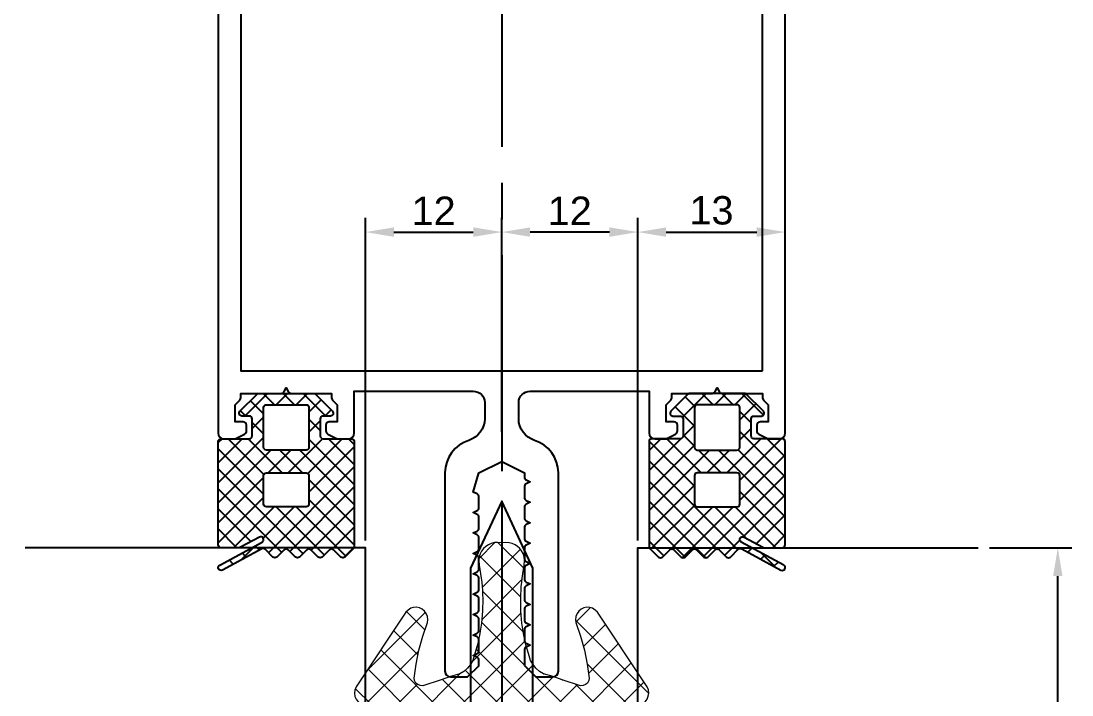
# Model space of a CAD drawing. Header units: millimetres. Extents: x 1744 to 18744, y -2272 to 2782.
# Drawn here: x 6519.3 to 6612, y 2338.8 to 2398.2 of the extents above; entities that cross this region are included whole.
import ezdxf

# ---------------------------------------------------------------- set-up
doc = ezdxf.new("R2010")
doc.units = ezdxf.units.MM
doc.linetypes.add('CENTER2', pattern=[28.574999999999992, 19.05, -3.174999999999998, 3.174999999999998, -3.174999999999998])
doc.linetypes.add('HIDDEN', pattern=[0.375, 0.25, -0.125])
for name, color, linetype, lineweight in [('2', 3, 'HIDDEN', 13), ('Уплотнители', 1, 'Continuous', 20), ('Штриховка', 1, 'Continuous', 5)]:
    doc.layers.add(name, color=color, linetype=linetype, lineweight=lineweight)
doc.layers.add('Steklopaket 50mm', color=100, linetype='Continuous')
doc.styles.get("Standard").update_dxf_attribs({"font": 'arial.ttf'})
doc.dimstyles.new('ISO-25', dxfattribs={"dimtxt": 2.5, "dimasz": 2.5, "dimexe": 1.25, "dimexo": 0.625, "dimtad": 1, "dimtxsty": 'Standard', "dimcen": 2.5, "dimadec": 0, "dimazin": 0, "dimtfac": 1, "dimtmove": 0, "dimatfit": 3, "dimfxl": 1, "dimarcsym": 0})

# ---------------------------------------------------------------- blocks, each defined once
blk = doc.blocks.new('КП45372')
at = {"color": 146, "true_color": 0x105689}
blk.add_lwpolyline([(-25, 147), (-25, 21.49999999999912, 0.4142135623729827), (-24.5, 20.99999999999912), (-23.57082039324996, 20.99999999999822, 0.1164338214658029), (-23.43665631459953, 21.03167184269844), (-22.66583592135066, 21.41708203932288, 0.2840790438402298), (-22.5, 21.68541019662283), (-22.5, 22.19999999999803, 0.4142135623732223), (-22.79999999999927, 22.49999999999821), (-23.5, 22.49999999999821), (-23.5, 23.99999999999821), (-23.08786796564527, 24.41213203435385, 0.1989123673795694), (-23, 24.62426406870966), (-23, 25.00000000000003), (-19.43541019662734, 25.00000000000003, 0.2840790438404208), (-19.16708203932649, 25.16583592134978), (-19.00000000000182, 25.50000000000003), (-18.83291796067715, 25.16583592134978, 0.2840790438404208), (-18.56458980337811, 24.99999999999912), (-15.00000000000182, 24.99999999999912), (-15, 24.62426406871057, 0.1989123673792317), (-14.91213203435654, 24.41213203435476), (-14.5, 23.9999999999973), (-14.5, 22.49999999999821), (-15.20000000000073, 22.49999999999821, 0.4142135623734946), (-15.5, 22.19999999999803), (-15.5, 21.68541019662283, 0.2840790438401885), (-15.33416407864933, 21.41708203932288), (-14.56334368540047, 21.03167184269844, 0.1164338214657406), (-14.42917960675004, 20.99999999999822), (-13.5, 20.99999999999822, 0.4142135623731739), (-13, 21.49999999999821), (-13, 25.19999999999985), (-2.5, 25.19999999999985, -0.4142135623730922), (-1.5, 24.19999999999986), (-1.5, 22.76969600708529, -0.3275382217185686), (-2.899999999999636, 20.861817604251, 0.3275382217185526), (-5, 18.00000000000094), (-5, 0.5000000000000285, 0.4142135623730951), (-4.5, 2.84e-14), (-3.124264068712363, 2.84e-14, 0.1989123673796377), (-2.912132034356545, 0.0878679656443922), (-2.087867965645273, 0.9121320343556648, 0.1989123673796765), (-2, 1.124264068711479), (-2, 1.464589803375045, 0.2840790438404128), (-2.165835921350661, 1.732917960674995), (-2.5, 1.899999999999664), (-2.165835921350661, 2.067082039325242, 0.2840790438404123), (-2, 2.335410196625189), (-2, 3.264589803375228, 0.2840790438404123), (-2.165835921350661, 3.532917960675177), (-2.5, 3.699999999999846), (-2.165835921350661, 3.867082039324511, 0.2840790438404123), (-2, 4.135410196625372), (-2, 5.064589803375412, 0.2840790438404123), (-2.165835921350661, 5.33291796067445), (-2.5, 5.500000000000028), (-2.165835921350661, 5.667082039324697, 0.2840790438404123), (-2, 5.935410196624642), (-2, 6.864589803374682, 0.2840790438404123), (-2.165835921350661, 7.132917960674633), (-2.5, 7.300000000000207), (-2.165835921350661, 7.467082039324878, 0.2840790438404123), (-2, 7.735410196624826), (-2, 8.664589803374867, 0.2840790438404123), (-2.165835921350661, 8.932917960674814), (-2.5, 9.099999999999483), (-2.165835921350661, 9.26708203932506, 0.2840790438404123), (-2, 9.535410196625007), (-2, 10.46458980337505, 0.2840790438404123), (-2.165835921350661, 10.73291796067499), (-2.5, 10.89999999999966), (-2.165835921350661, 11.06708203932524, 0.2840790438404123), (-2, 11.33541019662428), (-2, 12.26458980337432, 0.2840790438404123), (-2.165835921350661, 12.53291796067518), (-2.5, 12.69999999999984), (-2.165835921350661, 12.86708203932451, 0.2840790438403665), (-2, 13.13541019662446), (-2, 14.06458980337541, 0.2840790438404128), (-2.165835921350661, 14.33291796067445), (-2.5, 14.50000000000003), (-2.165835921350661, 14.66708203932468, 0.2840790438404123), (-2, 14.93541019662464), (-2, 15.86458980337468, 0.2840790438404123), (-2.165835921350661, 16.13291796067463), (-2.5, 16.30000000000021), (-2, 18.00000000000003), (0, 19.00000000000003), (2, 18.00000000000003), (2, 17.63541019662446, 0.2840790438404123), (2.165835921348838, 17.36708203932451), (2.5, 17.19999999999984), (2.165835921348838, 17.03291796067517, 0.2840790438404123), (2, 16.76458980337432), (2, 15.83541019662428, 0.2840790438404123), (2.165835921348838, 15.56708203932524), (2.5, 15.39999999999966), (2.165835921348838, 15.23291796067499, 0.2840790438404123), (2, 14.96458980337505), (2, 14.03541019662501, 0.2840790438404128), (2.165835921348838, 13.76708203932506), (2.5, 13.59999999999948), (2.165835921348838, 13.43291796067481, 0.2840790438404123), (2, 13.16458980337486), (2, 12.23541019662482, 0.2840790438404123), (2.165835921348838, 11.96708203932488), (2.5, 11.80000000000021), (2.165835921348838, 11.63291796067463, 0.2840790438404123), (2, 11.36458980337468), (2, 10.43541019662464, 0.2840790438404123), (2.165835921348838, 10.16708203932469), (2.5, 10.00000000000003), (2.165835921348838, 9.832917960674443, 0.2840790438404123), (2, 9.564589803375412), (2, 8.635410196624463, 0.2840790438404123), (2.165835921348838, 8.367082039324515), (2.5, 8.199999999999847), (2.165835921348838, 8.032917960675176, 0.2840790438404123), (2, 7.764589803374318), (2, 6.835410196624278, 0.2840790438404123), (2.165835921348838, 6.56708203932524), (2.5, 6.399999999999662), (2.165835921348838, 6.232917960674996, 0.2840790438404123), (2, 5.964589803375047), (2, 5.035410196625003, 0.2840790438404123), (2.165835921348838, 4.767082039325058), (2.5, 4.599999999999481), (2.165835921348838, 4.432917960674813, 0.2840790438404123), (2, 4.164589803374866), (2, 3.235410196624826, 0.2840790438404123), (2.165835921348838, 2.967082039324878), (2.5, 2.800000000000209), (2.165835921348838, 2.63291796067463, 0.2840790438404123), (2, 2.364589803374684), (2, 1.124264068711479, 0.1989123673796742), (2.087867965643454, 0.9121320343556648), (2.912132034354725, 0.0878679656443922, 0.1989123673796432), (3.124264068712363, 2.84e-14), (4.5, 2.84e-14, 0.4142135623730951), (5, 0.5000000000000285), (5, 18.00000000000003, 0.32753822171854), (2.899999999999636, 20.861817604251, -0.32753822171852), (1.5, 22.76969600708529), (1.5, 24.19999999999986, -0.414213562373158), (2.5, 25.19999999999985), (13, 25.19999999999803), (13.00000000000182, 21.50000000000094, 0.4142135623729784), (13.50000000000182, 21.00000000000094), (14.42917960675004, 21.00000000000094, 0.1164338214658029), (14.56334368540047, 21.03167184270026), (15.33416407865115, 21.41708203932561, 0.2840790438402298), (15.5, 21.68541019662464), (15.50000000000182, 22.19999999999985, 0.4142135623732223), (15.20000000000073, 22.50000000000003), (14.5, 22.50000000000094), (14.5, 24.00000000000094), (14.91213203435654, 24.41213203435566, 0.1989123673795694), (15, 24.62426406871148), (15, 25.00000000001185), (18.56458980337265, 25.00000000001185, 0.2840790438404208), (18.83291796067351, 25.16583592136252), (18.99999999999818, 25.50000000001185), (19.16708203932285, 25.16583592136252, 0.2840790438404208), (19.43541019662371, 25.00000000001185), (23, 25.00000000001185), (23.00000000000182, 24.6242640687124, 0.1989123673792317), (23.08786796564527, 24.41213203435657), (23.5, 23.99999999999912), (23.5, 22.50000000000003), (22.80000000000109, 22.50000000000003, 0.4142135623734946), (22.5, 22.19999999999985), (22.5, 21.68541019662464, 0.2840790438401885), (22.66583592135066, 21.4170820393247), (23.43665631459953, 21.03167184270026, 0.1164338214657406), (23.57082039324996, 21.00000000000003), (24.5, 21.00000000000003, 0.4142135623731739), (25, 21.50000000000003), (25, 147, 0.4142135623730951)], format="xyb", dxfattribs=at)
blk.add_lwpolyline([(23, 27.00000000000003), (23, 144), (19, 144), (19, 146.1999999999998), (-19, 146.1999999999998), (-19, 144), (-23, 144), (-23, 27.00000000000003)], close=True, dxfattribs=at)
blk = doc.blocks.new('ТПУ-6002')
at = {"true_color": 0xafd9aa}
h = blk.add_hatch(dxfattribs=at)
h.set_pattern_fill('ANSI37', color=9, scale=10, angle=180, style=0)
h.set_pattern_definition([(225, (359.6389022381663, 110.4285740361747), (0.8838834764831842, -0.8838834764831845), []), (315, (359.6389022381663, 110.4285740361747), (0.8838834764831845, 0.8838834764831842), [])])
edge = h.paths.add_edge_path(flags=16)
edge.add_line((1.75, -1), (-1.75, -1))
edge.add_arc((-1.75, -1.25), 0.25, 90, 180)
edge.add_line((-2, -1.25), (-2, -4.75))
edge.add_arc((-1.75, -4.75), 0.25, 180, 270)
edge.add_line((-1.75, -5), (1.75, -5))
edge.add_arc((1.75, -4.75), 0.25, 270, 360)
edge.add_line((2, -4.75), (2, -1.25))
edge.add_arc((1.75, -1.25), 0.25, 0, 90)
edge = h.paths.add_edge_path()
edge.add_line((2.369214399172048, -12.66262169793208), (4.041294033675511, -13.56974514108378))
edge.add_arc((4.160508432847682, -13.35000000000071), 0.2499999999991938, 241.5196329777039, 269.9999999999729)
edge.add_line((4.160508432847564, -13.59999999999991), (5.75, -13.59999999999991))
edge.add_arc((5.75, -13.34999999999991), 0.25, 270, 360)
edge.add_line((6, -13.34999999999991), (6, -4.25))
edge.add_arc((5.75, -4.25), 0.25, 0, 90)
edge.add_line((5.75, -4), (3.25, -4))
edge.add_arc((3.25, -3.75), 0.25, 180, 270, ccw=False)
edge.add_line((3, -3.75), (3, -2.25))
edge.add_arc((3.25, -2.25), 0.25, 90, 180, ccw=False)
edge.add_line((3.25, -2), (3.899999999999636, -2))
edge.add_arc((3.900000000000038, -1.749999999999807), 0.2500000000001927, 269.9999999999078, 405.0646371707046)
edge.add_line((4.07657715549976, -1.573023989886223), (2.57318893735646, -0.0730239898862237))
edge.add_arc((2.396611781857711, -0.2499999999987717), 0.2499999999987718, 45.06463717069482, 89.9999999998985)
edge.add_line((2.396611781858154, 0), (-2.396611781858154, 0))
edge.add_arc((-2.396611781858621, -0.250000000000971), 0.250000000000971, 89.99999999989303, 134.9353628290967)
edge.add_line((-2.573188937358279, -0.0730239898862237), (-4.07657715549976, -1.573023989886223))
edge.add_arc((-3.900000000000038, -1.749999999999807), 0.2500000000001926, 134.9353628292953, 270.0000000000922)
edge.add_line((-3.899999999999636, -2), (-3.25, -2))
edge.add_arc((-3.25, -2.25), 0.25, 0, 90, ccw=False)
edge.add_line((-3, -2.25), (-3, -3.75))
edge.add_arc((-3.25, -3.75), 0.25, -90, 0, ccw=False)
edge.add_line((-3.25, -4), (-5.75, -4))
edge.add_arc((-5.75, -4.25), 0.25, 90, 180)
edge.add_line((-6, -4.25), (-6, -13.49644660943158))
edge.add_arc((-5.749999999999843, -13.49644660943203), 0.2500000000001563, 179.9999999998957, 224.999999990101)
edge.add_line((-5.926776695327133, -13.67322330469824), (-5.17677669529621, -14.42322330498473))
edge.add_arc((-5.000000000000224, -14.24644660968877), 0.2499999999990593, 224.9999999999955, 314.999999908769)
edge.add_line((-4.823223304985731, -14.42322330526622), (-4.176776692393103, -13.77677669501463))
edge.add_arc((-3.999999997096891, -13.95355339031069), 0.2499999999992895, 45.00000009135681, 135.000000000025, ccw=False)
edge.add_line((-3.823223302082623, -13.77677669473269), (-3.176776692393103, -14.423223304982))
edge.add_arc((-2.999999997096663, -14.24644660968557), 0.2499999999997093, 224.9999999999974, 314.999999909652)
edge.add_line((-2.823223302078986, -14.42322330526076), (-2.176776692393104, -13.77677669498917))
edge.add_arc((-1.999999997097117, -13.95355339028531), 0.2499999999991859, 45.000000099514125, 134.9999999999759, ccw=False)
edge.add_line((-1.82322330210809, -13.77677669468221), (-1.176776692393104, -14.42322330474599))
edge.add_arc((-0.9999999970971206, -14.24644660945026), 0.2499999999988971, 224.999999999959, 314.9999999860395)
edge.add_line((-0.8232233018443365, -14.42322330478919), (-0.176776695296212, -13.77677669569675))
edge.add_arc((2.282e-13, -13.95355339099293), 0.2499999999995404, 44.9999998704032, 135.0000000000416, ccw=False)
edge.add_line((0.1767766956963896, -13.77677669609647), (0.8232233009784977, -14.42322330470324))
edge.add_arc((0.9999999962747093, -14.24644660940703), 0.2499999999993989, 225, 314.9999999999999)
edge.add_line((1.176776691570921, -14.42322330470324), (1.86804175026009, -13.73195824914273))
edge.add_arc((2.044818445156415, -13.90873494483852), 0.249999999999184, 61.519632977809806, 134.9999998704404, ccw=False)
edge.add_line((2.164032844328175, -13.68898980375525), (5.630785600827947, -15.56974514108378))
edge.add_arc((5.749999999999994, -15.3499999999999), 0.24999999999985, 241.5196329778177, 421.5196329778152)
edge.add_line((5.869214399172051, -15.13025485891603), (2.130785600827948, -13.10211198009983))
edge.add_arc((2.250000000000004, -12.88236683901596), 0.2499999999998499, 61.519632977818674, 241.5196329778152, ccw=False)
edge = h.paths.add_edge_path(flags=16)
edge.add_line((1.75, -7), (-1.75, -7))
edge.add_arc((-1.75, -7.25), 0.25, 90, 180)
edge.add_line((-2, -7.25), (-2, -9.75))
edge.add_arc((-1.75, -9.75), 0.25, 180, 270)
edge.add_line((-1.75, -10), (1.75, -10))
edge.add_arc((1.75, -9.75), 0.25, 270, 360)
edge.add_line((2, -9.75), (2, -7.25))
edge.add_arc((1.75, -7.25), 0.25, 0, 90)
at = {"color": 9, "true_color": 0xafd9aa}
for points in [[(2.369214399172048, -12.66262169793208), (4.041294033675511, -13.56974514108378, 0.1249127075951274), (4.160508432847564, -13.59999999999991), (5.75, -13.59999999999991, 0.4142135623730951), (6, -13.34999999999991), (6, -4.25, 0.4142135623730951), (5.75, -4), (3.25, -4, -0.4142135623730951), (3, -3.75), (3, -2.25, -0.4142135623730951), (3.25, -2), (3.899999999999636, -2, 0.6685866648355308), (4.07657715549976, -1.573023989886223), (2.57318893735646, -0.0730239898862237, 0.1986191920077108), (2.396611781858154, 0), (-2.396611781858154, 0, 0.1986191920077108), (-2.573188937358279, -0.0730239898862237), (-4.07657715549976, -1.573023989886223, 0.6685866648355308), (-3.899999999999636, -2), (-3.25, -2, -0.4142135623730951), (-3, -2.25), (-3, -3.75, -0.4142135623730951), (-3.25, -4), (-5.75, -4, 0.4142135623730951), (-6, -4.25), (-6, -13.49644660943158, 0.1989123673352296), (-5.926776695327133, -13.67322330469824), (-5.17677669529621, -14.42322330498473, 0.41421356190675), (-4.823223304985731, -14.42322330526622), (-4.176776692393103, -13.77677669501463, -0.4142135619062115), (-3.823223302082623, -13.77677669473269), (-3.176776692393103, -14.423223304982, 0.4142135619112548), (-2.823223302078986, -14.42322330526076), (-2.176776692393104, -13.77677669498917, -0.4142135618642613), (-1.82322330210809, -13.77677669468221), (-1.176776692393104, -14.42322330474599, 0.4142135623019411), (-0.8232233018443365, -14.42322330478919), (-0.176776695296212, -13.77677669569675, -0.4142135630358025), (0.1767766956963896, -13.77677669609647), (0.8232233009784977, -14.42322330470324, 0.4142135623730951), (1.176776691570921, -14.42322330470324), (1.86804175026009, -13.73195824914273, -0.3320760628224876), (2.164032844328175, -13.68898980375525), (5.630785600827947, -15.56974514108378, 0.9999999999999747), (5.869214399172051, -15.13025485891603), (2.130785600827948, -13.10211198009983, -0.9999999999999702)], [(1.75, -1), (-1.75, -1, 0.4142135623730951), (-2, -1.25), (-2, -4.75, 0.4142135623730951), (-1.75, -5), (1.75, -5, 0.4142135623730951), (2, -4.75), (2, -1.25, 0.4142135623730951)], [(1.75, -7), (-1.75, -7, 0.4142135623730951), (-2, -7.25), (-2, -9.75, 0.4142135623730951), (-1.75, -10), (1.75, -10, 0.4142135623730951), (2, -9.75), (2, -7.25, 0.4142135623730951)]]:
    blk.add_lwpolyline(points, format="xyb", close=True, dxfattribs=at)
blk = doc.blocks.new('*U271')
at = {"color": 0, "linetype": 'CENTER2', "transparency": 16777216}
blk.add_line((-1.992e-12, 89.24999999994223), (9.876e-13, -44.25000000000001), dxfattribs=at)
blk = doc.blocks.new('*D273')
at = {"color": 0, "lineweight": -2, "transparency": 16777216}
for p, q in [((6561.68956245304, 2373.692609551525), (6561.68956245304, 2380.877374458755)), ((6573.689562453037, 2352.430335288766), (6573.689562453037, 2380.877374458755)), ((6571.189562453037, 2379.627374458755), (6564.189562453041, 2379.627374458755))]:
    blk.add_line(p, q, dxfattribs=at)
at = {"color": 0, "transparency": 16777216}
for points in [[(6564.189562453041, 2380.044041125422), (6564.189562453041, 2379.210707792088), (6561.68956245304, 2379.627374458755)], [(6571.189562453037, 2380.044041125422), (6571.189562453037, 2379.210707792088), (6573.689562453037, 2379.627374458755)]]:
    blk.add_solid(points, dxfattribs=at)
at = {"layer": 'DEFPOINTS', "color": 0, "transparency": 16777216}
for p in [(6561.68956245304, 2379.627374458755), (6561.68956245304, 2373.067609551525), (6573.689562453037, 2351.805335288766)]:
    blk.add_point(p, dxfattribs=at)
at = {"color": 0, "transparency": 16777216, "insert": (6567.689562453037, 2381.507490420556), "char_height": 2.5, "attachment_point": 5}
blk.add_mtext('12', dxfattribs=at)
blk = doc.blocks.new('*D274')
at = {"color": 0, "lineweight": -2, "transparency": 16777216}
for p, q in [((6549.689562453039, 2352.430335288766), (6549.689562453039, 2380.877374458755)), ((6561.68956245304, 2362.030335288825), (6561.68956245304, 2380.877374458755)), ((6552.18956245304, 2379.627374458755), (6559.189562453038, 2379.627374458755))]:
    blk.add_line(p, q, dxfattribs=at)
at = {"color": 0, "transparency": 16777216}
for points in [[(6552.18956245304, 2380.044041125422), (6552.18956245304, 2379.210707792088), (6549.689562453039, 2379.627374458755)], [(6559.189562453038, 2380.044041125422), (6559.189562453038, 2379.210707792088), (6561.68956245304, 2379.627374458755)]]:
    blk.add_solid(points, dxfattribs=at)
at = {"layer": 'DEFPOINTS', "color": 0, "transparency": 16777216}
for p in [(6561.68956245304, 2379.627374458755), (6561.68956245304, 2361.405335288825), (6549.689562453039, 2351.805335288766)]:
    blk.add_point(p, dxfattribs=at)
at = {"color": 0, "transparency": 16777216, "insert": (6555.689562453038, 2381.507490420556), "char_height": 2.5, "attachment_point": 5}
blk.add_mtext('12', dxfattribs=at)
blk = doc.blocks.new('*D275')
at = {"color": 0, "lineweight": -2, "transparency": 16777216}
for p, q in [((6573.689562453037, 2352.430335288766), (6573.689562453037, 2380.877374458755)), ((6586.689562453037, 2369.893333804095), (6586.689562453037, 2380.877374458755)), ((6576.189562453037, 2379.627374458755), (6584.189562453037, 2379.627374458755))]:
    blk.add_line(p, q, dxfattribs=at)
at = {"color": 0, "transparency": 16777216}
for points in [[(6576.189562453037, 2380.044041125422), (6576.189562453037, 2379.210707792088), (6573.689562453037, 2379.627374458755)], [(6584.189562453037, 2380.044041125422), (6584.189562453037, 2379.210707792088), (6586.689562453037, 2379.627374458755)]]:
    blk.add_solid(points, dxfattribs=at)
at = {"layer": 'DEFPOINTS', "color": 0, "transparency": 16777216}
for p in [(6586.689562453037, 2379.627374458755), (6586.689562453037, 2369.268333804095), (6573.689562453037, 2351.805335288766)]:
    blk.add_point(p, dxfattribs=at)
at = {"color": 0, "transparency": 16777216, "insert": (6580.189562453037, 2381.52965958836), "char_height": 2.5, "attachment_point": 5}
blk.add_mtext('13', dxfattribs=at)
blk = doc.blocks.new('*D272')
at = {"color": 0, "lineweight": -2, "transparency": 16777216}
for p, q in [((6604.701630164867, 2351.805335288768), (6611.981696907058, 2351.805335288768)), ((6610.731696907059, 2304.305335288768), (6610.731696907059, 2349.305335288768)), ((6604.701630164867, 2301.805335288767), (6611.981696907058, 2301.805335288767))]:
    blk.add_line(p, q, dxfattribs=at)
at = {"color": 0, "transparency": 16777216}
for points in [[(6610.315030240392, 2349.305335288768), (6611.148363573725, 2349.305335288768), (6610.731696907059, 2351.805335288768)], [(6610.315030240392, 2304.305335288768), (6611.148363573725, 2304.305335288768), (6610.731696907059, 2301.805335288767)]]:
    blk.add_solid(points, dxfattribs=at)
at = {"layer": 'DEFPOINTS', "color": 0, "transparency": 16777216}
for p in [(6604.076630164866, 2351.805335288768), (6610.731696907059, 2351.805335288768), (6604.076630164866, 2301.805335288767)]:
    blk.add_point(p, dxfattribs=at)
at = {"color": 0, "transparency": 16777216, "insert": (6608.830264437753, 2326.805335288764), "char_height": 2.5, "attachment_point": 5, "rotation": 90}
blk.add_mtext('50', dxfattribs=at)
blk = doc.blocks.new('ВС 5.5х60 А2 DIN7981')
for p, q in [((0, 1.18234e-11), (0, -59.99999999997633)), ((-5.40000000000509, -61.68969696194199), (5.399999999994179, -61.68969696194199))]:
    blk.add_line(p, q)
for points in [[(2.749999999994543, -59.99999999997633), (2.749999999992724, -5.897394031388103), (-5.457e-12, 1.18234e-11), (-2.750000000005456, -5.897394031388103), (-2.750000000005456, -59.99999999997633)], [(-2.750000000003633, -56.67128480155316), (2.749999999994543, -51.17128480155407), (2.749999999994543, -48.879618134888), (-2.750000000003633, -54.37961813488619)]]:
    blk.add_lwpolyline(points, close=True)
blk.add_lwpolyline([(-0.3930000000054861, -63.94057696377878, -0.1618488601451376), (-5.218181818185255, -62.07539156986239, -0.2238875363520592), (-5.40000000000509, -61.68969696194199), (-5.40000000000509, -59.99999999997633), (5.399999999994179, -59.99999999997633), (5.399999999994179, -61.68969696194199, -0.2238875363520589), (5.218181818174342, -62.07539156986239, -0.1618488601451411), (0.3929999999945721, -63.94057696377878), (0.3929999999945721, -63.24028786657891), (-0.3930000000054861, -63.24028786657891)], format="xyb", close=True)
blk = doc.blocks.new('Adifoam 530.082')
at = {"layer": 'Штриховка', "lineweight": 5}
h = blk.add_hatch(dxfattribs=at)
h.set_pattern_fill('ANSI37', color=256, scale=16, style=0)
h.set_pattern_definition([(45, (-11767.11427816318, 3725.758192763536), (-1.414213562373094, 1.414213562373094), []), (135, (-11767.11427816318, 3725.758192763536), (-1.414213562373094, -1.414213562373094), [])])
h.paths.add_polyline_path([(-49.05925030256549, 9.237499111162832), (-49.25513905690241, 9.272067714916828), (-49.60338573170156, 9.402660218061557), (-49.9298669891832, 9.59854897201876), (-50.19105199528532, 9.859733978308213), (-50.40870616712709, 10.18621523540923), (-50.56106408720916, 10.53446191020839), (-50.88754534468989, 11.57920193460586), (-51.2575574368093, 12.60217654206644), (-51.45344619114621, 12.86336154759692), (-51.69286578011814, 13.08101571925135), (-51.99758162047327, 13.21160822239608), (-52.30229746082568, 13.2769044739689), (-52.62877871830824, 13.2769044739689), (-52.93349455885437, 13.16807738852139), (-53.21644498207843, 12.99395405074165), (-53.43409915373467, 12.75453446214942), (-53.7388149940889, 11.49214026609616), (-53.9564691659325, 10.20798065310646), (-54.0435308344422, 8.902055622420447), (-54.0435308344422, 3.351874244087865), (-51.93228536909099, 0.3700120917360437), (-49.05925030256549, 0.3700120917360437)])
edge = h.paths.add_edge_path()
edge.add_line((-39.22128174138561, 10.99153567121539), (-40.30955259984692, 11.51390568303395))
edge.add_line((-40.30955259984692, 11.51390568303304), (-41.35429262405703, 12.12333736412165))
edge.add_line((-41.35429262405613, 12.12333736412256), (-42.37726723113701, 12.79806529602501))
edge.add_line((-42.37726723113701, 12.79806529602501), (-42.61668681991795, 12.92865779916974))
edge.add_spline(control_points=[(-42.61668681991795, 12.92865779916883), (-43.34111245484018, 13.2776299877396), (-44.19830713440842, 12.63736396643208), (-44.07496977030768, 11.84038694089531)], knot_values=[0, 0, 0, 0, 1, 1, 1, 1], degree=3, periodic=0)
edge.add_line((-44.07496977030768, 11.84038694089531), (-44.07496977030768, 11.81862152319809))
edge.add_line((-44.07496977030768, 11.81862152319809), (-44.07496977030768, 11.70979443775149))
edge.add_line((-44.07496977030768, 11.70979443775059), (-44.09673518762612, 11.36154776295143))
edge.add_line((-44.09673518762518, 11.36154776295143), (-44.20556227345239, 11.01330108815227))
edge.add_line((-44.20556227345332, 11.01330108815227), (-44.33615477640706, 10.70858524798814))
edge.add_line((-44.33615477640706, 10.70858524798814), (-44.88029020573503, 10.25151148698205))
edge.add_spline(control_points=[(-44.88029020573594, 10.25151148698205), (-45.78282950436642, 9.545949214103077), (-47.02454655394832, 9.154534461932595), (-48.16686819843835, 9.1632406287099)], knot_values=[0, 0, 0, 0, 1, 1, 1, 1], degree=3, periodic=0)
edge.add_line((-48.16686819843835, 9.1632406287099), (-48.885126965165, 9.20677146334492))
edge.add_line((-48.88512696516682, 9.20677146334492), (-49.05925030256639, 9.237499111163288))
edge.add_line((-49.05925030256549, 9.237499111162832), (-49.05925030256549, 0.3700120917358163))
edge.add_line((-49.05925030256549, 0.3700120917360437), (-39.2212817413847, 0.3700120917360437))
edge.add_line((-39.22128174138561, 0.3700120917360437), (-39.22128174138561, 10.99153567121539))
edge = h.paths.add_edge_path()
edge.add_line((-12.10157194680323, 5.702539298413284), (-12.64570737613121, 7.313180169265022))
edge.add_line((-12.64570737613212, 7.313180169265247), (-12.62394195900468, 7.552599757857477))
edge.add_line((-12.62394195900379, 7.552599757856566), (-12.53688029030309, 7.770253930271338))
edge.add_line((-12.53688029030491, 7.770253930271338), (-12.40628778735117, 7.944377267290747))
edge.add_line((-12.40628778734935, 7.944377267290747), (-12.1886336156931, 8.053204352737566))
edge.add_line((-12.1886336156931, 8.053204352737337), (-11.9709794438495, 8.09673518737236))
edge.add_line((-11.9709794438495, 8.09673518737236), (-10.7303506653061, 7.922611850352947))
edge.add_line((-10.7303506653061, 7.922611850352947), (-9.489721886569898, 7.661426844063271))
edge.add_line((-9.489721886571717, 7.661426844063496), (-8.270858524772848, 7.334945586201455))
edge.add_line((-8.270858524771027, 7.334945586202137), (-7.073760580479754, 6.921402659830391))
edge.add_line((-7.073760580480666, 6.921402659830162), (-6.812575574383116, 6.87787182595548))
edge.add_line((-6.812575574384027, 6.87787182595639), (-6.529625151156324, 6.921402659830846))
edge.add_spline(control_points=[(-6.529625151155414, 6.921402659830162), (-5.801934703880758, 7.079927448868602), (-5.434824667610881, 8.059008464428185), (-5.963724304701826, 8.619105199191836)], knot_values=[0, 0, 0, 0, 1, 1, 1, 1], degree=3, periodic=0)
edge.add_line((-5.963724304701826, 8.619105199191836), (-6.137847642101405, 8.814993953908468))
edge.add_line((-6.137847642101405, 8.814993953908468), (-12.47158403892081, 13.01571946767944))
edge.add_spline(control_points=[(-12.4715840389199, 13.01571946767944), (-13.13542926254376, 13.66178960067464), (-14.12756952845666, 13.35525997570357), (-14.32164449836455, 12.47158403892081)], knot_values=[0, 0, 0, 0, 1, 1, 1, 1], degree=3, periodic=0)
edge.add_line((-14.32164449836455, 12.47158403892081), (-14.34340991549197, 12.16686819799633))
edge.add_line((-14.34340991549288, 12.16686819799633), (-14.2781136639187, 10.53446191020748))
edge.add_line((-14.2781136639187, 10.53446191020839), (-14.256348246794, 10.27327690467928))
edge.add_spline(control_points=[(-14.25634824679218, 10.27327690467928), (-14.25417170509718, 9.70991535680514), (-14.81680773882181, 9.245586457325317), (-15.36638452238003, 9.293833131853717)], knot_values=[0, 0, 0, 0, 1, 1, 1, 1], degree=3, periodic=0)
edge.add_line((-15.33471295151321, 9.285915239137012), (-15.6275695286713, 9.359129383426533))
edge.add_line((-15.6275695286713, 9.359129383426533), (-21.43893591310371, 13.14631197082326))
edge.add_spline(control_points=[(-21.43893591310371, 13.14631197082326), (-22.39733978257391, 13.87363966139946), (-23.70725513919297, 12.94607013271888), (-23.4413542928196, 11.84038694089531)], knot_values=[0, 0, 0, 0, 1, 1, 1, 1], degree=3, periodic=0)
edge.add_line((-23.4413542928196, 11.84038694089531), (-23.33252720699238, 11.5356711007314))
edge.add_line((-23.33252720699238, 11.53567110073118), (-23.18016928671841, 11.29625151137861))
edge.add_spline(control_points=[(-23.18016928672114, 11.29625151137861), (-22.83591293842255, 10.63966142679919), (-23.18415961322171, 9.86408706169459), (-23.89842805344597, 9.663845223590666)], knot_values=[0, 0, 0, 0, 1, 1, 1, 1], degree=3, periodic=0)
edge.add_line((-23.89842805344597, 9.663845223590666), (-24.18137847667367, 9.642079806653557))
edge.add_line((-24.18137847667367, 9.642079806653783), (-25.31318016939167, 9.7509068921006))
edge.add_spline(control_points=[(-25.31318016939258, 9.750906892100373), (-27.6750906892612, 10.15211608208028), (-29.55888754552688, 10.82648125747573), (-31.58162031444954, 12.12333736412256)], knot_values=[0, 0, 0, 0, 1, 1, 1, 1], degree=3, periodic=0)
edge.add_line((-31.58162031444954, 12.12333736412256), (-32.51753325283062, 12.77629987908722))
edge.add_line((-32.51753325283062, 12.77629987908722), (-32.73518742467331, 12.95042321610663))
edge.add_spline(control_points=[(-32.73518742467241, 12.95042321610663), (-33.64897218866099, 13.4365175332814), (-34.56021765444893, 12.72333736390556), (-34.38935912939996, 11.73155985468747)], knot_values=[0, 0, 0, 0, 1, 1, 1, 1], degree=3, periodic=0)
edge.add_line((-34.38935912939996, 11.73155985468747), (-34.28053204357275, 11.47037484915836))
edge.add_line((-34.28053204357366, 11.47037484915927), (-34.17170495774462, 11.1656590082348))
edge.add_spline(control_points=[(-34.17170495774735, 11.1656590082348), (-33.93482466773094, 10.40858524771602), (-34.7085852480286, 9.635187424685682), (-35.45586457092578, 9.750906892100373)], knot_values=[0, 0, 0, 0, 1, 1, 1, 1], degree=3, periodic=0)
edge.add_line((-35.4326614763586, 9.744277436463562), (-35.76058041128, 9.837968561370415))
edge.add_line((-35.76058041127908, 9.837968561370415), (-36.93591293844202, 10.14268440153455))
edge.add_line((-36.93591293844202, 10.14268440153455), (-38.08948004847844, 10.53446191020816))
edge.add_line((-38.08948004847571, 10.53446191020839), (-39.22128174138561, 10.99153567121539))
edge.add_line((-39.22128174138561, 10.99153567121539), (-39.22128174138561, -10.25151148698228))
edge.add_line((-39.22128174138561, -10.25151148698205), (-38.08948004847753, -9.794437726735396))
edge.add_line((-38.08948004847571, -9.794437726736305), (-36.93591293844111, -9.402660218062463))
edge.add_line((-36.93591293844202, -9.402660218062463), (-35.76058041227407, -9.097944377395377))
edge.add_arc((-35.30440993406228, -10.16410335346745), 1.159649286400709, -28.003331200694106, 113.16431291852291, ccw=False)
edge.add_line((-34.28053204274875, -10.70858524584855), (-34.38935912939996, -10.99153567121561))
edge.add_spline(control_points=[(-34.38935912939996, -10.99153567121539), (-34.56021765444893, -11.98331318043347), (-33.64897218866099, -12.69649334904989), (-32.73518742467241, -12.21039903263454)], knot_values=[0, 0, 0, 0, 1, 1, 1, 1], degree=3, periodic=0)
edge.add_line((-32.73518742467241, -12.21039903263454), (-32.51753325282971, -12.03627569561354))
edge.add_line((-32.51753325283062, -12.03627569561376), (-31.58162031444954, -11.38331317989013))
edge.add_spline(control_points=[(-31.58162031444954, -11.38331317988923), (-29.70253929883438, -10.11946795629501), (-27.53579201934007, -9.381257557630306), (-25.31318016939258, -9.010882708628287)], knot_values=[0, 0, 0, 0, 1, 1, 1, 1], degree=3, periodic=0)
edge.add_line((-25.31318016939258, -9.010882708628287), (-24.18137847667277, -8.880290205483561))
edge.add_line((-24.18137847667367, -8.880290205483561), (-23.89842805344597, -8.923821040118582))
edge.add_spline(control_points=[(-23.89842805344597, -8.923821040118582), (-23.15550181393883, -9.141112454507036), (-22.8464328901955, -9.888754534479176), (-23.18016928672114, -10.55622732790652)], knot_values=[0, 0, 0, 0, 1, 1, 1, 1], degree=3, periodic=0)
edge.add_line((-23.18016928672114, -10.55622732790652), (-23.33252720699238, -10.79564691649875))
edge.add_line((-23.33252720699238, -10.79564691649875), (-23.4413542928196, -11.10036275666289))
edge.add_spline(control_points=[(-23.4413542928196, -11.10036275666289), (-23.70725513919297, -12.2060459492468), (-22.39733978257391, -13.13361547792738), (-21.43893591310371, -12.40628778735117)], knot_values=[0, 0, 0, 0, 1, 1, 1, 1], degree=3, periodic=0)
edge.add_line((-21.43893591310371, -12.40628778735117), (-15.6275695286713, -8.619105199193427))
edge.add_line((-15.6275695286713, -8.619105199194108), (-15.36638452238003, -8.553808947622201))
edge.add_spline(control_points=[(-15.36638452238003, -8.553808947622201), (-14.82370012116916, -8.506287786864503), (-14.26940749695677, -8.957557436941897), (-14.25634824679218, -9.511487303509968)], knot_values=[0, 0, 0, 0, 1, 1, 1, 1], degree=3, periodic=0)
edge.add_line((-14.25634824679218, -9.511487303509968), (-14.27811366391961, -9.794437726737211))
edge.add_line((-14.2781136639187, -9.794437726736305), (-14.34340991549288, -11.42684401452425))
edge.add_line((-14.34340991549288, -11.42684401452425), (-14.32164449836546, -11.73155985468838))
edge.add_spline(control_points=[(-14.32164449836455, -11.73155985468929), (-14.17291414752071, -12.59782345792064), (-13.07448609454877, -12.89709794442024), (-12.4715840389199, -12.27569528420736)], knot_values=[0, 0, 0, 0, 1, 1, 1, 1], degree=3, periodic=0)
edge.add_line((-12.4715840389199, -12.27569528420736), (-6.137847642100496, -8.074969770436608))
edge.add_line((-6.137847642101405, -8.074969770436383), (-5.963724304701826, -7.879081015719747))
edge.add_spline(control_points=[(-5.963724304701826, -7.879081015719747), (-5.434824667610881, -7.318984280956101), (-5.801934703880758, -6.339903264636178), (-6.529625151155414, -6.181378476358077)], knot_values=[0, 0, 0, 0, 1, 1, 1, 1], degree=3, periodic=0)
edge.add_line((-6.529625151155414, -6.181378476358077), (-6.812575574383116, -6.137847642483392))
edge.add_line((-6.812575574384027, -6.137847642484302), (-7.073760580481575, -6.181378476358985))
edge.add_line((-7.073760580480666, -6.181378476358077), (-8.270858524771937, -6.594921402729141))
edge.add_line((-8.270858524771027, -6.594921402730051), (-9.489721886569898, -6.921402659831755))
edge.add_line((-9.489721886571717, -6.921402659831982), (-10.73035066530701, -7.182587666121435))
edge.add_line((-10.7303506653061, -7.182587666121435), (-11.97097944385041, -7.356711003901182))
edge.add_line((-11.9709794438495, -7.356711003900272), (-12.1886336156931, -7.313180169265247))
edge.add_line((-12.1886336156931, -7.313180169265247), (-12.40628778734935, -7.204353083818657))
edge.add_line((-12.40628778734935, -7.204353083818657), (-12.53688029030491, -7.008464329101797))
edge.add_line((-12.53688029030491, -7.008464329102022), (-12.6239419590056, -6.812575574385391))
edge.add_line((-12.62394195900379, -6.812575574384482), (-12.64570737613121, -6.573155985793162))
edge.add_line((-12.64570737613212, -6.573155985793162), (-12.10157194680414, -4.962515114942789))
edge.add_line((-12.10157194680323, -4.962515114942106), (-11.81862152357644, -4.157194679894018))
edge.add_line((-11.81862152357644, -4.157194679894018), (-11.60096735192201, -3.330108827150978))
edge.add_line((-11.60096735192382, -3.330108827151886), (-11.38331318026939, -2.960096735415842))
edge.add_line((-11.38331318026758, -2.960096735414936), (-11.10036275703987, -2.65538089449069))
edge.add_line((-11.10036275704078, -2.655380894490459), (-10.77388149956004, -2.394195888961348))
edge.add_line((-10.77388149955914, -2.394195888961348), (-10.40386940763255, -2.176541717306918))
edge.add_line((-10.40386940763164, -2.176541717306918), (-10.01209189857763, -2.045949214162189))
edge.add_line((-10.01209189857763, -2.045949214162189), (-8.902055622797887, -1.741233373998056))
edge.add_arc((-5.200262622925947, -17.21688216916982), 15.91222728109998, 82.6186907048916, 103.45244755587112, ccw=False)
edge.add_line((-3.155985489749581, -1.436517533073581), (-2.002418379903244, -1.61064087085333))
edge.add_line((-2.002418379903244, -1.61064087085333), (-1.632406287786579, -1.654171704728014))
edge.add_line((-1.63240628778476, -1.654171704728014), (-1.262394196050991, -1.61064087085333))
edge.add_spline(control_points=[(-1.262394196051899, -1.61064087085333), (-0.5020556228046189, -1.398790810128502), (-0.0072551392313471, -0.8024183799616365), (0, 0)], knot_values=[0, 0, 0, 0, 1, 1, 1, 1], degree=3, periodic=0)
edge.add_line((0, 0), (-0.0435308344422083, 0.3700120917360437))
edge.add_line((-0.0435308344422083, 0.3700120917360437), (0, 0.7400241834720874))
edge.add_spline(control_points=[(0, 0.7400241834720874), (0.0253929865557439, 1.474607013282366), (-0.5582829505219709, 2.225151148338681), (-1.262394196051899, 2.350665054325415)], knot_values=[0, 0, 0, 0, 1, 1, 1, 1], degree=3, periodic=0)
edge.add_line((-1.262394196051899, 2.350665054325415), (-1.632406287785665, 2.394195888960438))
edge.add_line((-1.63240628778476, 2.394195888960438), (-2.002418379903244, 2.350665054325415))
edge.add_line((-2.002418379903244, 2.350665054325415), (-3.155985489749581, 2.176541717305779))
edge.add_arc((-5.200262624995954, 17.95690635302207), 15.91222728098861, 256.5475524516901, 277.3813093026696, ccw=False)
edge.add_line((-8.90205562279698, 2.481257557470144), (-10.01209189857672, 2.785973397634279))
edge.add_line((-10.01209189857763, 2.785973397634279), (-10.40386940763164, 2.916565900778778))
edge.add_line((-10.40386940763164, 2.916565900779004), (-10.77388149955823, 3.134220072433663))
edge.add_line((-10.77388149955914, 3.134220072433435), (-11.10036275703987, 3.395405078722886))
edge.add_line((-11.10036275704078, 3.395405078722886), (-11.38331318026849, 3.700120918887022))
edge.add_line((-11.38331318026758, 3.700120918887022), (-11.60096735192201, 4.070133010623748))
edge.add_line((-11.60096735192382, 4.070133010623973), (-11.81862152357826, 4.897218863367013))
edge.add_line((-11.81862152357644, 4.897218863366106), (-12.10157194680323, 5.702539298412375))
edge = h.paths.add_edge_path()
edge.add_line((-39.22128174138561, 0.3700120917360437), (-49.05925030256639, 0.3700120917360437))
edge.add_line((-49.05925030256549, 0.3700120917360437), (-49.05925030256549, -8.497474926930863))
edge.add_line((-49.05925030256549, -8.497474926930863), (-48.88512696516591, -8.466747279112496))
edge.add_line((-48.88512696516682, -8.466747279111585), (-48.16686819844107, -8.423216445234857))
edge.add_spline(control_points=[(-48.16686819843835, -8.42321644523554), (-47.02454655394832, -8.414510277701082), (-45.78246674748334, -8.805925030629624), (-44.88029020573594, -9.511487303509968)], knot_values=[0, 0, 0, 0, 1, 1, 1, 1], degree=3, periodic=0)
edge.add_line((-44.88029020573594, -9.511487303509968), (-44.33615477640795, -9.968561064516054))
edge.add_line((-44.33615477640706, -9.968561064516054), (-44.20556227345332, -10.27327690468019))
edge.add_line((-44.20556227345332, -10.27327690468019), (-44.09673518762612, -10.62152357947934))
edge.add_line((-44.09673518762518, -10.62152357947934), (-44.07496977030677, -10.9697702542785))
edge.add_line((-44.07496977030768, -10.9697702542785), (-44.07496977030768, -10.99153567121539))
edge.add_line((-44.07496977030768, -10.99153567121539), (-44.07496977030768, -11.1003627566622))
edge.add_spline(control_points=[(-44.07496977030768, -11.10036275666289), (-44.19141475225297, -11.90604594897468), (-43.34401451049415, -12.53434099191508), (-42.61668681991795, -12.18863361569674)], knot_values=[0, 0, 0, 0, 1, 1, 1, 1], degree=3, periodic=0)
edge.add_line((-42.61668681991795, -12.18863361569674), (-42.37726723113701, -12.03627569561217))
edge.add_line((-42.37726723113701, -12.0362756956124), (-41.35429262405703, -11.38331317988968))
edge.add_line((-41.35429262405613, -11.38331317988923), (-40.30955259984603, -10.77388149956095))
edge.add_line((-40.30955259984692, -10.77388149956095), (-39.22128174138561, -10.25151148698228))
edge.add_line((-39.22128174138561, -10.25151148698205), (-39.22128174138561, 0.370012091736271))
edge = h.paths.add_edge_path()
edge.add_line((-49.05925030256549, 0.3700120917360437), (-51.93228536909099, 0.3700120917360437))
edge.add_line((-51.93228536909099, 0.3700120917360437), (-54.0435308344422, -2.611850060615779))
edge.add_line((-54.0435308344422, -2.611850060615779), (-54.0435308344422, -2.633615477553348))
edge.add_line((-54.0435308344422, -2.633615477553576), (-54.0435308344422, -8.162031438946995))
edge.add_line((-54.0435308344422, -8.162031438946087), (-53.9564691659325, -9.467956468874943))
edge.add_line((-53.9564691659325, -9.467956468874943), (-53.7388149940889, -10.75211608186373))
edge.add_line((-53.7388149940889, -10.75211608186373), (-53.43409915373378, -12.0145102779179))
edge.add_line((-53.43409915373467, -12.0145102779179), (-53.21644498208113, -12.25392986726979))
edge.add_line((-53.21644498207843, -12.25392986726956), (-52.93349455885163, -12.42805320428897))
edge.add_line((-52.93349455885437, -12.42805320428897), (-52.62877871830914, -12.51511487279868))
edge.add_spline(control_points=[(-52.62877871830824, -12.51511487279868), (-52.04836759376849, -12.61015719431179), (-51.55574365189204, -12.37146311949118), (-51.2575574368093, -11.86215235783538)], knot_values=[0, 0, 0, 0, 1, 1, 1, 1], degree=3, periodic=0)
edge.add_line((-51.2575574368093, -11.86215235783538), (-50.88754534469081, -10.83917775113377))
edge.add_line((-50.88754534468989, -10.83917775113377), (-50.56106408720825, -9.794437726736305))
edge.add_line((-50.56106408720916, -9.794437726736305), (-50.408706167128, -9.446191051937149))
edge.add_line((-50.40870616712709, -9.446191051937149), (-50.19105199528532, -9.11970979407488))
edge.add_line((-50.19105199528532, -9.11970979407488), (-49.9298669891832, -8.858524788545992))
edge.add_line((-49.9298669891832, -8.858524788546674), (-49.60338573170338, -8.66263603383004))
edge.add_line((-49.60338573170156, -8.66263603382913), (-49.25513905690332, -8.532043530684401))
edge.add_line((-49.25513905690241, -8.532043530684401), (-49.05925030256639, -8.497474926930636))
edge.add_line((-49.05925030256549, -8.497474926930863), (-49.05925030256549, 0.3700120917360437))
at = {"layer": '2'}
for p, q in [((-39.22128174138561, -10.25151148698205), (-39.22128174138561, 10.99153567121539)), ((-49.05925030256549, 9.228536880281807), (-49.05925030256549, -8.488512696809723)), ((-19.1535671101592, 0.3700120917360437), (-51.93228536909099, 0.3700120917360437))]:
    blk.add_line(p, q, dxfattribs=at)
at = {"layer": 'Уплотнители'}
for points in [[(-52.62877871830824, -12.51511487279868), (-52.93349455885437, -12.42805320428897), (-53.21644498207843, -12.25392986726956), (-53.43409915373467, -12.0145102779179), (-53.7388149940889, -10.75211608186373), (-53.9564691659325, -9.467956468874943), (-54.0435308344422, -8.162031438946087), (-54.0435308344422, -2.611850060615779), (-51.93228536909099, 0.3700120917360437), (-54.0435308344422, 3.351874244087865), (-54.0435308344422, 8.902055622420447), (-53.9564691659325, 10.20798065310646), (-53.7388149940889, 11.49214026609616), (-53.43409915373467, 12.75453446214942), (-53.21644498207843, 12.99395405074165), (-52.93349455885437, 13.16807738852139), (-52.62877871830824, 13.2769044739689), (-52.30229746082568, 13.2769044739689), (-51.99758162047327, 13.21160822239608), (-51.69286578011814, 13.08101571925135), (-51.45344619114621, 12.86336154759692), (-51.2575574368093, 12.60217654206644), (-50.88754534468989, 11.57920193460586), (-50.56106408720916, 10.53446191020839), (-50.40870616712709, 10.18621523540923), (-50.19105199528532, 9.859733978308213), (-49.9298669891832, 9.59854897201876), (-49.60338573170156, 9.402660218061557), (-49.25513905690241, 9.272067714916828), (-48.88512696516682, 9.20677146334492), (-48.16686819843835, 9.1632406287099)], [(-21.43893591310371, 13.14631197082326), (-15.6275695286713, 9.359129383426533), (-15.36638452238003, 9.293833131853717)], [(-5.963724304701826, 8.619105199191836), (-6.137847642101405, 8.814993953908468), (-12.4715840389199, 13.01571946767944)], [(-55.03409915373413, 12.75453446214942), (-55.03409915373413, 12.7327690444522)], [(-52.85755743680875, 12.60217654206644), (-52.85755743680875, 12.58041112437058)], [(-42.61668681991795, 12.92865779916883), (-42.37726723113701, 12.79806529602501), (-41.35429262405613, 12.12333736412256), (-40.30955259984692, 11.51390568303304), (-39.22128174138561, 10.99153567121539), (-38.08948004847571, 10.53446191020839), (-36.93591293844202, 10.14268440153455), (-35.76058041127908, 9.837968561370415), (-35.45586457092578, 9.750906892100373)], [(-32.73518742467331, 12.95042321610663), (-32.51753325283062, 12.77629987908722), (-31.58162031444954, 12.12333736412256)], [(-15.94340991549143, 12.16686819799633), (-15.94340991549143, 12.14510278105945)], [(-14.32164449836455, 12.47158403892081), (-14.34340991549288, 12.16686819799633), (-14.2781136639187, 10.53446191020839), (-14.25634824679218, 10.27327690467928)], [(-45.67496977030804, 11.70979443775059), (-45.67496977030804, 11.6880290208137)], [(-44.07496977030768, 11.81862152319809), (-44.07496977030768, 11.84038694089531), (-44.07496977030768, 11.70979443775059), (-44.09673518762518, 11.36154776295143), (-44.20556227345332, 11.01330108815227), (-44.33615477640706, 10.70858524798814), (-44.88029020573594, 10.25151148698205)], [(-34.38935912939996, 11.73155985468747), (-34.28053204357366, 11.47037484915927), (-34.17170495774735, 11.1656590082348)], [(-23.4413542928196, 11.84038694089531), (-23.33252720699238, 11.53567110073118), (-23.18016928672114, 11.29625151137861)], [(-50.56106408720916, 10.53446191020839), (-50.56106408720916, 10.5126964932715)], [(-14.2781136639187, 10.53446191020839), (-14.2781136639187, 10.5126964932715)], [(-25.31318016939258, 9.750906892100373), (-24.18137847667367, 9.642079806653783), (-23.89842805344597, 9.663845223590666)], [(-15.6275695286713, 9.359129383426533), (-15.6275695286713, 9.337363966488736)], [(-54.0435308344422, 7.596130592491587), (-54.0435308344422, 7.574365175554702)], [(-51.93228536909099, 0.3700120917360437), (-51.93228536909099, 0.3482466747982471)], [(0, 0), (-0.0435308344422083, 0.3700120917360437), (0, 0.7400241834720874)], [(-0.0435308344422083, 0.3700120917360437), (-0.0435308344422083, 0.3482466747982471)], [(-54.0435308344422, -2.611850060615779), (-54.0435308344422, -2.633615477553576)], [(-11.60096735192382, -3.330108827151886), (-11.60096735192382, -3.351874244088776)], [(-12.10157194680323, -4.962515114942106), (-12.10157194680323, -4.984280531878994)], [(-54.0435308344422, -6.856106409019502), (-54.0435308344422, -6.87787182595639)], [(-12.64570737613212, -6.573155985793162), (-12.64570737613212, -6.594921402730051)], [(-12.4715840389199, -12.27569528420736), (-6.137847642101405, -8.074969770436383), (-5.963724304701826, -7.879081015719747)], [(-51.2575574368093, -11.86215235783538), (-50.88754534468989, -10.83917775113377), (-50.56106408720916, -9.794437726736305), (-50.40870616712709, -9.446191051937149), (-50.19105199528532, -9.11970979407488), (-49.9298669891832, -8.858524788546674), (-49.60338573170156, -8.66263603382913), (-49.25513905690241, -8.532043530684401), (-48.88512696516682, -8.466747279111585), (-48.16686819843835, -8.42321644523554)], [(-42.61668681991795, -12.18863361569674), (-42.37726723113701, -12.03627569561376), (-41.35429262405613, -11.38331317988923), (-40.30955259984692, -10.77388149956095), (-39.22128174138561, -10.25151148698205), (-38.08948004847571, -9.794437726736305), (-36.93591293844202, -9.402660218062463), (-35.76058041127908, -9.09794437713799)], [(-23.89842805344597, -8.923821040118582), (-24.18137847667367, -8.880290205483561), (-25.31318016939258, -9.010882708628287)], [(-21.43893591310371, -12.40628778735117), (-15.6275695286713, -8.619105199194108), (-15.36638452238003, -8.553808947622201)], [(-44.07496977030768, -11.12212817436102), (-44.07496977030768, -11.10036275666289), (-44.07496977030768, -10.9697702542785), (-44.09673518762518, -10.62152357947934), (-44.20556227345332, -10.27327690468019), (-44.33615477640706, -9.968561064516054), (-44.88029020573594, -9.511487303509968)], [(-14.32164449836455, -11.73155985468929), (-14.34340991549288, -11.42684401452425), (-14.2781136639187, -9.794437726736305), (-14.25634824679218, -9.511487303509968)], [(-14.2781136639187, -9.794437726736305), (-14.2781136639187, -9.816203143673194)], [(-44.07496977030768, -10.9697702542785), (-44.07496977030768, -10.99153567121539)], [(-34.28053204357366, -10.73035066492593), (-34.28053204357366, -10.70858524798905), (-34.38935912939996, -10.99153567121539)], [(-23.4413542928196, -11.10036275666289), (-23.33252720699238, -10.79564691649875), (-23.18016928672114, -10.55622732790652)], [(-31.58162031444954, -11.38331317988923), (-32.51753325283062, -12.03627569561376), (-32.73518742467241, -12.21039903263454)], [(-14.34340991549288, -11.42684401452425), (-14.34340991549288, -11.44860943146204)]]:
    blk.add_lwpolyline(points, dxfattribs=at)
for points in [[(-1.262394196051899, 2.350665054325415), (-1.63240628778476, 2.394195888960438), (-2.002418379903244, 2.350665054325415), (-3.155985489749581, 2.176541717306008, -0.091155643222041), (-8.90205562279698, 2.481257557470144), (-10.01209189857763, 2.785973397634279), (-10.40386940763164, 2.916565900779004), (-10.77388149955914, 3.134220072433435), (-11.10036275704078, 3.395405078722886), (-11.38331318026758, 3.700120918887022), (-11.60096735192382, 4.070133010623973), (-11.81862152357644, 4.897218863366106), (-12.10157194680323, 5.70253929841419), (-12.64570737613212, 7.313180169265247), (-12.62394195900379, 7.552599757856566), (-12.53688029030491, 7.770253930271338), (-12.40628778734935, 7.944377267290747), (-12.1886336156931, 8.053204352737337), (-11.9709794438495, 8.09673518737236), (-10.7303506653061, 7.922611850352947), (-9.489721886571717, 7.661426844063496), (-8.270858524771027, 7.334945586202137), (-7.073760580480666, 6.921402659830162), (-6.812575574384027, 6.87787182595639), (-6.529625151155414, 6.921402659830162)], [(-6.529625151155414, -6.181378476358077), (-6.812575574384027, -6.137847642484302), (-7.073760580480666, -6.181378476358077), (-8.270858524771027, -6.594921402730051), (-9.489721886571717, -6.921402659831982), (-10.7303506653061, -7.182587666121435), (-11.9709794438495, -7.356711003900272), (-12.1886336156931, -7.313180169265247), (-12.40628778734935, -7.204353083818657), (-12.53688029030491, -7.008464329102022), (-12.62394195900379, -6.812575574384482), (-12.64570737613212, -6.573155985793162), (-12.10157194680323, -4.962515114942106), (-11.81862152357644, -4.157194679894018), (-11.60096735192382, -3.330108827151886), (-11.38331318026758, -2.960096735414936), (-11.10036275704078, -2.655380894490459), (-10.77388149955914, -2.394195888961348), (-10.40386940763164, -2.176541717306918), (-10.01209189857763, -2.045949214162189), (-8.90205562279698, -1.741233373998056, -0.0911556432220409), (-3.155985489749581, -1.436517533073581), (-2.002418379903244, -1.61064087085333), (-1.63240628778476, -1.654171704728014), (-1.262394196051899, -1.61064087085333)]]:
    blk.add_lwpolyline(points, format="xyb", dxfattribs=at)
blk.add_arc((-35.30440993406228, -10.16410335346745), 1.159649286400655, 331.9966687021413, 113.1643128646082, dxfattribs=at)
for points in [[(-42.61668681991795, 12.92865779916883), (-43.34111245484018, 13.2776299877396), (-44.19830713440842, 12.63736396643208), (-44.07496977030768, 11.84038694089531)], [(-32.73518742467331, 12.95042321610663), (-33.64897218866099, 13.4365175332814), (-34.56021765444893, 12.72333736390556), (-34.38935912940087, 11.73155985468747)], [(-21.43893591310371, 13.14631197082326), (-22.39733978257209, 13.87363966139946), (-23.70725513919206, 12.94607013271888), (-23.4413542928196, 11.84038694089531)], [(-12.4715840389199, 13.01571946767944), (-13.13542926254558, 13.66178960067464), (-14.12756952845848, 13.35525997570357), (-14.32164449836455, 12.47158403892081)], [(-31.58162031444954, 12.12333736412256), (-29.55888754552688, 10.82648125747573), (-27.6750906892612, 10.15211608208028), (-25.31318016939258, 9.750906892100373)], [(-35.45586457092578, 9.750906892100373), (-34.7085852480286, 9.635187424685682), (-33.93482466773094, 10.40858524771602), (-34.17170495774735, 11.1656590082348)], [(-23.89842805344597, 9.663845223590666), (-23.18415961322171, 9.86408706169459), (-22.83591293842255, 10.63966142679919), (-23.18016928672114, 11.29625151137861)], [(-48.16686819843835, 9.1632406287099), (-47.02454655394832, 9.154534461932595), (-45.78282950436642, 9.545949214103077), (-44.88029020573594, 10.25151148698205)], [(-15.36638452238003, 9.293833131853717), (-14.81680773882181, 9.245586457325317), (-14.25417170509718, 9.70991535680514), (-14.25634824679218, 10.27327690467928)], [(-6.529625151155414, 6.921402659830162), (-5.801934703880758, 7.079927448868602), (-5.434824667610881, 8.059008464428185), (-5.963724304701826, 8.619105199191836)], [(0, 0.7400241834720874), (0.0253929865557439, 1.474607013282366), (-0.5582829505219709, 2.225151148338681), (-1.262394196051899, 2.350665054325415)], [(-1.262394196051899, -1.61064087085333), (-0.5020556228046189, -1.398790810128502), (-0.0072551392313471, -0.8024183799616365), (0, 0)], [(-5.963724304701826, -7.879081015719747), (-5.434824667610881, -7.318984280956101), (-5.801934703880758, -6.339903264636178), (-6.529625151155414, -6.181378476358077)], [(-44.88029020573594, -9.511487303509968), (-45.78246674748334, -8.805925030629624), (-47.02454655394832, -8.414510277701082), (-48.16686819843835, -8.42321644523554)], [(-25.31318016939258, -9.010882708628287), (-27.53579201934007, -9.381257557630306), (-29.70253929883438, -10.11946795629501), (-31.58162031444954, -11.38331317988923)], [(-23.18016928672114, -10.55622732790652), (-22.8464328901955, -9.888754534479176), (-23.15550181393883, -9.141112454507036), (-23.89842805344597, -8.923821040118582)], [(-14.25634824679218, -9.511487303509968), (-14.26940749695677, -8.957557436941897), (-14.82370012116916, -8.506287786864503), (-15.36638452238003, -8.553808947622201)], [(-44.07496977030768, -11.10036275666289), (-44.19141475225297, -11.90604594897468), (-43.34401451049415, -12.53434099191508), (-42.61668681991795, -12.18863361569674)], [(-34.38935912939996, -10.99153567121539), (-34.56021765444893, -11.98331318043347), (-33.64897218866099, -12.69649334904989), (-32.73518742467241, -12.21039903263454)], [(-23.4413542928196, -11.10036275666289), (-23.70725513919297, -12.2060459492468), (-22.39733978257391, -13.13361547792738), (-21.43893591310371, -12.40628778735117)], [(-52.62877871830824, -12.51511487279868), (-52.04836759376849, -12.61015719431179), (-51.55574365189204, -12.37146311949118), (-51.2575574368093, -11.86215235783538)], [(-14.32164449836455, -11.73155985468929), (-14.17291414752071, -12.59782345792064), (-13.07448609454877, -12.89709794442024), (-12.4715840389199, -12.27569528420736)]]:
    blk.add_open_spline(points, degree=3, dxfattribs=at)

msp = doc.modelspace()

# ---------------------------------------------------------------- linework, layer by layer
at = {"layer": 'Steklopaket 50mm'}
for points in [[(6519.302494741213, 2301.805335288766), (6549.689562453039, 2301.805335288766), (6549.689562453039, 2351.805335288766), (6519.65757115149, 2351.805335288766)], [(6604.076630164863, 2301.805335288766), (6573.689562453037, 2301.805335288766), (6573.689562453037, 2351.805335288766), (6603.721553754586, 2351.805335288766)]]:
    msp.add_lwpolyline(points, dxfattribs=at)

# ---------------------------------------------------------------- block references
at = {"linetype": 'CENTER2'}
msp.add_blockref('*U271', (6561.68956245304, 2402.655335288825), dxfattribs=at)
for name, p in [('КП45372', (6561.689562453037, 2340.405335288767)), ('ТПУ-6002', (6580.68956245304, 2365.405335288766)), ('ВС 5.5х60 А2 DIN7981', (6561.689562453036, 2355.90533528875))]:
    msp.add_blockref(name, p)
at = {"xscale": -1}
msp.add_blockref('ТПУ-6002', (6542.689562453036, 2365.405335288766), dxfattribs=at)
at = {"rotation": 90}
msp.add_blockref('Adifoam 530.082', (6562.059697016933, 2352.269808840108), dxfattribs=at)

# ---------------------------------------------------------------- dimensions: what is measured, and where the dimension line sits
for base, p1, p2, picture, middle in [((6561.68956245304, 2379.627374458755), (6549.689562453039, 2351.805335288766), (6561.68956245304, 2361.405335288825), '*D274', (6555.689562453038, 2381.507490420556)), ((6561.68956245304, 2379.627374458755), (6573.689562453037, 2351.805335288766), (6561.68956245304, 2373.067609551525), '*D273', (6567.689562453037, 2381.507490420556)), ((6586.689562453037, 2379.627374458755), (6573.689562453037, 2351.805335288766), (6586.689562453037, 2369.268333804095), '*D275', (6580.189562453037, 2381.52965958836))]:
    dim = msp.add_linear_dim(base=base, p1=p1, p2=p2, dimstyle='ISO-25')
    dim.commit()
    dim.dimension.update_dxf_attribs({"geometry": picture, "text_midpoint": middle})
dim = msp.add_linear_dim(base=(6610.731696907059, 2351.805335288768), p1=(6604.076630164863, 2301.805335288766), p2=(6604.076630164863, 2351.805335288766), angle=90, dimstyle='ISO-25')
dim.commit()
dim.dimension.update_dxf_attribs({"geometry": '*D272', "text_midpoint": (6608.830264437753, 2326.805335288764)})

doc.saveas('drawing.dxf')
